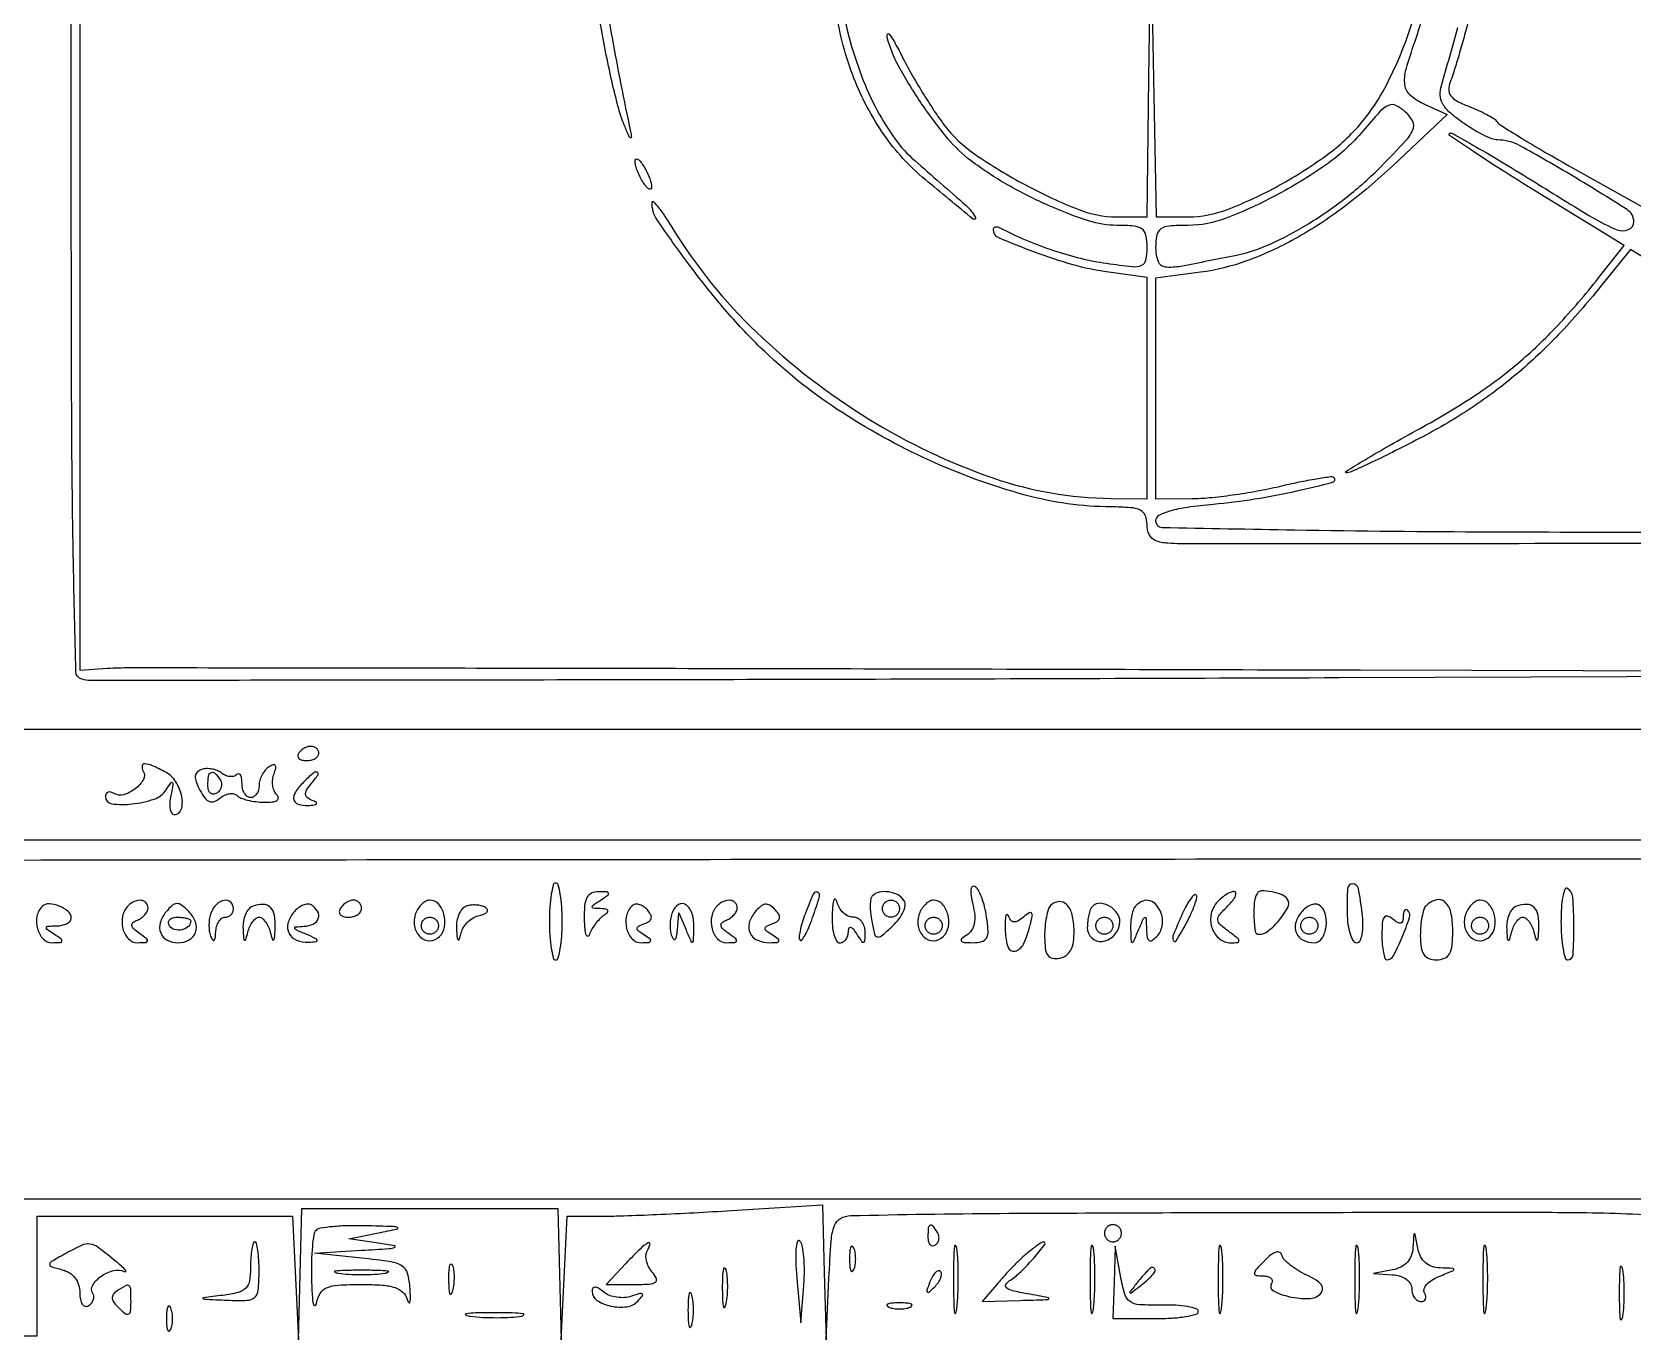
# Model space of a CAD drawing. Extents: x 0 to 960, y 2 to 508.
# Drawn here: x 141.4 to 328.9, y 1.5 to 154.6 of the extents above; entities that cross this region are included whole.
import ezdxf

# ---------------------------------------------------------------- set-up
doc = ezdxf.new("R2010")
doc.units = 0
doc.header["$MEASUREMENT"] = 0
doc.layers.get('0').update_dxf_attribs({"linetype": 'CONTINUOUS'})

msp = doc.modelspace()

# ---------------------------------------------------------------- linework, layer by layer
for points in [[(950.435205, 17.497208, 0.000014), (841.980241, 17.749425, 0.000448)], [(390.897861, 407.965973, 0.000118), (246.535184, 408), (27, 408), (27, 240.519502), (27, 73.039005), (48.630333, 72.769502), (70.260666, 72.5), (71.776011, 67.75), (73.291355, 63), (88.086661, 63, 0.005203), (97.242488, 63.095276, 0.040024), (101.509436, 63.52692, 0.111553), (103.642792, 64.436468, 0.226741), (104.496258, 66, -0.071226), (104.56146, 66.328521, -0.00401), (104.914671, 67.307813, -0.006094), (105.360066, 68.46864, -0.004425), (105.882891, 69.75), (107.242641, 73), (284.955145, 73, 0.000278), (369.140023, 73.04679, 0.000134), (477.047791, 73.195618, 0.000133)], [(439.749622, 95.207972, -0.000018), (386.870077, 94.953943, -0.000619), (332.900238, 94.763453, -0.000573), (277.5, 94.7, -0.0122), (274.415626, 94.775268, -0.08704), (272.964732, 95.103434, -0.191195), (272.256019, 95.796049, -0.105149), (272, 97, 0.09949), (271.7934, 98.028019, 0.183897), (271.214297, 98.636843, 0.094108), (270.05654, 98.943615, 0.015745), (267.75, 99.035622, -0.064691), (257.736033, 100.422131, -0.040087), (246.553635, 104.464975, -0.038954), (235.715015, 110.455488, -0.047618), (226.698883, 117.715933, -0.023026), (222.551623, 122.153093, -0.016204), (218.291407, 127.495296, -0.010526), (214.625773, 132.632743, -0.160809), (214.03121, 134.701963, -0.658877), (214.194504, 134.764648, -0.026945), (214.755386, 134.12291, -0.019214), (215.532347, 133.048211, -0.009139), (216.452666, 131.610071, 0.064304), (226.240165, 119.492453, 0.052846), (239.415555, 109.322869, 0.054371), (253.950176, 102.424811, 0.081707), (267.75, 100.035622), (272, 100), (272, 112.938727), (272, 125.877454), (267.25, 126.549546, -0.034004), (263.336988, 127.377607, -0.020308), (258.815076, 128.861746, -0.01162), (254.638944, 130.534509, -0.300204), (254, 131.502787, -0.14784), (254.060994, 131.704562, -0.175001), (254.220313, 131.822489, -0.127521), (254.462945, 131.831478, -0.066041), (254.75, 131.727172, 0.019846), (257.835315, 130.271885, 0.019705), (261.033577, 129.062036, 0.020281), (264.215248, 128.141322, 0.024934), (267.25, 127.553678, 0.00845), (270.285071, 127.173804, 0.121951), (271.352368, 127.318866, 0.256527), (271.857308, 127.929692, 0.047174), (272, 129.438727, 0.047984), (271.864388, 130.848575, 0.190185), (271.405128, 131.568773, 0.136709), (270.469815, 131.916044, 0.020948), (268.466756, 132, -0.078314), (265.149836, 132.522725, -0.025995), (260.536598, 134.283399, -0.025712), (255.669782, 136.743249, -0.031023), (251.390218, 139.5558, -0.058925), (248.676409, 142.141158, -0.023623), (245.589682, 146.246685, -0.023533), (242.915014, 150.605393, -0.062168), (241.562494, 154, -0.178057), (241.598838, 154.371801, -0.553932), (241.797159, 154.393548, -0.040984), (242.398795, 153.487918, -0.008918), (243.27641, 151.829101, 0.012255), (244.371938, 149.791412, 0.008342), (245.712671, 147.526533, 0.00841), (247.080418, 145.38321, 0.016699), (248.248234, 143.741195, 0.078974), (251.791315, 140.363047, 0.028549), (257.749522, 136.735654, 0.027997), (263.998788, 133.840763, 0.094739), (268.396233, 133), (272, 133), (272.223435, 149.25), (272.446869, 165.5), (272.748206, 149.25), (273.049543, 133), (276.807496, 133, 0.092662), (281.41086, 133.860507, 0.033408), (287.471273, 136.686919, 0.033696), (293.309624, 140.433599, 0.06339), (297.346642, 144.305477, 0.043325), (299.590752, 147.634965, 0.027846), (301.621179, 151.829723, 0.026926), (303.255531, 156.431222, 0.030405)], [(147.038239, 166.227624, 0.000577), (147, 133.063707), (147, 79.913436), (150.25, 80.136413, -0.017421), (152.848529, 80.223922, -0.000034), (194.698437, 80.171963, -0.000244), (241.752237, 80.087375, -0.000152), (297, 79.944315), (440.5, 79.529239), (294.5, 79.01462, -0.000232), (238.430845, 78.842985, -0.000382), (191.020312, 78.756035, -0.000021), (148.288673, 78.7121, -0.069906), (147.25, 78.856989, -0.327846), (146.5383, 79.775893, -0.001559), (146.256193, 92.436201, -0.004015), (146.051568, 110.818881, -0.000775), (146, 144.083936), (146, 208.953894)], [(208.300543, 161.882548, 0.023485), (209.336302, 153.973606, 0.008804), (211.501305, 143, -0.033063), (211.602585, 142.312658, -0.732259), (211.479475, 142.2625, -0.072659), (211.1808, 142.751265, -0.007561), (210.669916, 144, -0.028843), (210.054338, 145.8856, -0.008034), (209.310036, 148.903326, -0.00808), (208.576538, 152.351602, -0.008402), (207.965092, 155.777281, 0.009434)], [(236.231899, 160.124426, 0.063206), (237.06925, 154.099924, 0.024522), (238.562462, 149.492175, 0.03155), (240.399974, 145.437517, 0.03523), (242.498574, 142.08282, 0.056323), (244.780046, 139.594045, -0.002153), (250.801466, 134.306382, -0.086388), (251.893213, 132.938322, -0.823527), (251.635416, 132.723754, -0.002742), (246, 137.367226, -0.067476), (241.168581, 142.643972, -0.05913), (237.657704, 149.25003, -0.055022), (235.604841, 156.953141, -0.044956)], [(304.064254, 155.820185, -0.019293), (303.5, 154, 0.013584), (302.293069, 150.258222, 0.105402), (302.156589, 148.437633, 0.189729), (302.831776, 147.231141, 0.064605), (304.567711, 146.151103), (307.135422, 144.981175), (300.817711, 139.023049, -0.027095), (295.074462, 134.166532, -0.035394), (289.310913, 130.41509, -0.039278), (283.658866, 127.838469, -0.054296), (278.25, 126.510663), (273, 125.812324), (273, 112.906162), (273, 100), (277.25, 100.015621, 0.02347), (279.299746, 100.119441, 0.010176), (282.01164, 100.440633, 0.010044), (284.886661, 100.89967, 0.013149), (287.491752, 101.440536, -0.00643), (289.813764, 101.955267, -0.010036), (291.826832, 102.332444, -0.004608), (293.527215, 102.599755, -0.23734), (293.835523, 102.49781, -0.577542), (293.671081, 101.884809, -0.009827), (289.510228, 100.859656, -0.016296), (284.637356, 99.925914, -0.016663), (279.75, 99.319675, 0.012033), (276.731194, 98.973564, 0.034411), (274.664635, 98.539542, 0.051399), (273.373822, 98.026195, 0.279336), (273, 97.409281, 0.407982), (273.751967, 96.641107, 0.001182), (289.256027, 96.34713, 0.003348), (312.184434, 96.120158, 0.00056), (356.192474, 96.028511, -0.000533)], [(309.541791, 155.601473, -0.003842), (308.971895, 153.521065, -0.004065), (308.380417, 151.488578, -0.003884), (307.843084, 149.745902, -0.018465), (307.49153, 148.763898, 0.097416), (307.325034, 147.881466, 0.161865), (307.567029, 147.171906, 0.108657), (308.287395, 146.559332, 0.03124), (309.627992, 145.951337, -0.015019), (310.750121, 145.48567, -0.01774), (311.780454, 144.976642, -0.016801), (312.61242, 144.491472, -0.09781), (312.979648, 144.144848, 0.098337), (313.440394, 143.710861, 0.002712), (315.790061, 142.257203, 0.005488), (318.591941, 140.586686, 0.003728), (321.816303, 138.743971), (330.132606, 134.073123)], [(348.059152, 117.249001), (328.618305, 129.167254), (325.118147, 124.833627, -0.020298), (320.194767, 119.22009, -0.027351), (315.27651, 114.587228, -0.028591), (310.068298, 110.679684, -0.025897), (304.277626, 107.25, -0.004179), (301.111151, 105.62325, -0.006199), (298.307671, 104.255769, -0.003011), (295.91273, 103.141691, -0.115313), (295.336196, 103.024958, -0.742825), (295.290963, 103.192847, -0.003694), (297.530103, 104.561957, -0.006802), (300.401179, 106.2357, -0.003673), (303.979048, 108.222248, 0.020394), (310.256353, 111.987505, 0.029876), (315.418066, 115.837087, 0.029839), (320.088816, 120.278179, 0.020274), (324.87441, 125.84143), (327.871377, 129.625408), (317.472946, 136.016628, -0.00356), (313.509542, 138.49172, -0.006015), (310.228025, 140.629399, -0.001492), (307.433813, 142.509985, -0.47103), (307.411438, 142.744772, -0.335929), (307.703032, 142.78504, -0.001608), (310.494694, 141.208225, -0.006256), (313.696491, 139.332727, -0.003809), (317.434504, 137.040847, 0.00385), (324.167309, 132.913541, 0.04074), (327.050937, 131.481979, 0.197871), (328.38294, 131.497071, 0.300803), (329, 132.429954, 0.256468), (328.226535, 133.83869, 0.006667), (321.900638, 137.745361, 0.009855), (315.63485, 141.334524, 0.125778), (313.031262, 142, -0.097571), (312.375558, 142.129186, -0.019709), (311.290225, 142.624929, -0.020108), (310.05456, 143.313013, -0.017621), (308.821059, 144.127417, -0.028411), (307.394191, 145.270883, -0.083133), (306.611432, 146.253794, -0.114321), (306.327702, 147.244283, -0.085074), (306.462506, 148.377417, 0.006366), (308.376808, 155.151362, 0.021727)], [(74, 2), (142, 2), (142, 9), (142, 16), (156.95619, 16), (171.912381, 16), (172.257493, 8.75), (172.602606, 1.5), (172.801303, 9.204545), (173, 16.909091), (188, 16.909091), (203, 16.909091), (203.198697, 9.204545), (203.397394, 1.5), (203.742507, 8.75), (204.087619, 16), (208.388247, 16, 0.008747), (210.720291, 16.040801, 0.002144), (214.555637, 16.191515, 0.002195), (218.949528, 16.402386, 0.002191), (223.344437, 16.651967), (234, 17.303933), (234.198697, 9.401967), (234.397394, 1.5), (234.742507, 8.75, -0.00644), (235.006866, 13.118259, -0.065763), (235.374677, 14.89027, -0.183707), (236.074653, 15.722391, -0.121344), (237.29381, 16.055301, -0.004931), (254.811615, 16.321593, -0.000932), (286.789753, 16.432735, -0.000632), (319.415028, 16.444125, -0.010613), (330.209248, 16.20511)]]:
    msp.add_lwpolyline(points, format="xyb")
for points in [[(5.998407, 426.25), (5.996813, 402.5), (14.248407, 402.5), (22.5, 402.5), (22.753164, 248.25), (23.006328, 94), (14.503164, 94), (6, 94), (6, 75.513061), (6, 57.026122), (16.25, 57.412259, -0.009139), (24.444737, 57.571062, -0.000017), (159.275, 57.714579, -0.000125), (310.797984, 57.832731, -0.000078), (488.75, 57.899198), (951, 58), (951, 254), (951, 450), (478.5, 450), (6, 450)], [(297.244847, 142.999493, -0.063352), (293.234896, 139.294684, -0.031534), (287.351382, 135.636401, -0.031014), (281.268729, 132.837706, -0.092569), (276.782725, 132, 0.018011), (274.58419, 131.920777, 0.13472), (273.609459, 131.576128, 0.196938), (273.137242, 130.846176, 0.046359), (273, 129.369158, 0.088403), (273.285043, 127.769585, 0.28989), (274.099427, 127.145606, 0.069523), (275.945337, 127.236771, 0.002857), (282.475852, 128.519038, 0.057239), (286.39526, 129.791626, 0.030515), (290.900203, 132.190553, 0.029082), (295.418942, 135.338545, 0.031598), (299.411162, 138.909806, 0.006522), (302.271614, 141.890716, 0.081976), (303.134605, 143.184789, 0.228037), (303.111344, 144.160268, 0.090996), (302.276995, 145.249323, 0.067344), (301.146841, 146.024295, 0.225465), (300.272137, 146.044488, 0.103701), (299.267887, 145.316733, 0.009661)], [(213.969374, 136.5, -0.190341), (213.877628, 136.267727, -0.335455), (213.684621, 136.234375, -0.102785), (213.374359, 136.485814, -0.027796), (213, 137, -0.026766), (212.628962, 137.647707, -0.024204), (212.315379, 138.353125, -0.024967), (212.096832, 139.012663, -0.067616), (212.030626, 139.5, -0.190341), (212.122372, 139.732273, -0.335455), (212.315379, 139.765625, -0.102785), (212.625641, 139.514186, -0.027796), (213, 139, -0.026766), (213.371038, 138.352293, -0.024204), (213.684621, 137.646875, -0.024967), (213.903168, 136.987337, -0.067616)], [(172.603006, 70.166667, 0.16277), (172.528782, 69.850897, 0.190804), (172.66697, 69.578125, 0.124167), (173.023273, 69.393656, 0.05773), (173.543989, 69.333333, 0.055286), (174.100961, 69.395108, 0.074868), (174.572297, 69.578125, 0.094314), (174.888458, 69.848724, 0.170324), (175, 70.166667, 0.112153), (174.927786, 70.484563, 0.100145), (174.723586, 70.755208, 0.094392), (174.418314, 70.936779, 0.087308), (174.059017, 71, 0.076861), (173.660916, 70.938439, 0.053298), (173.243158, 70.755208, 0.05288), (172.869696, 70.485481, 0.071639)], [(154.429973, 68.113307, -0.273619), (154.448989, 67.133746, -0.098762), (153.503329, 66.037176, -0.0913), (152.147734, 65.331132, -0.216191), (151.043805, 65.472927, 0.072032), (150.644436, 65.646391, 0.14779), (150.306618, 65.637095, 0.188938), (150.083603, 65.451361, 0.126387), (150, 65.1259, 0.37671), (150.740505, 64.28252, 0.059744), (153.131078, 64.257719, 0.053888), (155.720425, 64.827625, 0.169697), (157.10485, 65.903205, -0.009505), (157.674179, 66.747821, -0.490135), (157.845935, 66.755939, -0.227245), (157.913281, 66.502447, -0.005228), (157.662422, 65.25, 0.037007), (157.54606, 64.387829, 0.062461), (157.593074, 63.660938, 0.091866), (157.784115, 63.172112, 0.259344), (158.09362, 63, 0.333945), (158.889621, 63.598371, 0.122036), (158.947599, 65.094896, 0.087091), (158.251507, 66.84841, 0.132712), (157.065741, 67.964816, 0.017248), (155.505153, 68.732, 0.09179), (154.585657, 68.956377, 0.407723), (154.288667, 68.696938, 0.159344)], [(161.25799, 68.285057, 0.109127), (160.741061, 67.959216, 0.181178), (160.527733, 67.497122, 0.111926), (160.627427, 66.832481, 0.029905), (161.077728, 65.854763, 0.038786), (161.649764, 64.960201, 0.137328), (162.186576, 64.55094, 0.186534), (162.754962, 64.54548, 0.083569), (163.411748, 64.926757, -0.060606), (163.953453, 65.275243, -0.074035), (164.527949, 65.454716, -0.087943), (165.045442, 65.444138, -0.148519), (165.42499, 65.241324, 0.105275), (165.87022, 64.952251, 0.030349), (166.657247, 64.704129, 0.029079), (167.601137, 64.525945, 0.027309), (168.579396, 64.453585, 0.028596), (169.52587, 64.489517, 0.108622), (170.085771, 64.669806, 0.286011), (170.240302, 64.962522, 0.180416), (170.07456, 65.32544, -0.101149), (169.767069, 65.790918, -0.062645), (169.599871, 66.426986, -0.05915), (169.59023, 67.127775, -0.065594), (169.748084, 67.7859, 0.03087), (169.952435, 68.435708, 0.217741), (169.892754, 68.753174, 0.334052), (169.647774, 68.832023, 0.055098), (169.169939, 68.605028, 0.077285), (168.722271, 68.221924, 0.05332), (168.34367, 67.671077, 0.052836), (168.086611, 67.045792, 0.071238), (168, 66.440983, -0.067639), (167.925146, 65.890182, -0.08433), (167.70625, 65.423289, -0.09965), (167.38134, 65.111069, -0.142666), (167, 65, -0.163305), (166.618547, 65.128, -0.096011), (166.29375, 65.489583, -0.077243), (166.074296, 66.029224, -0.05808), (166, 66.666667, 0.037878), (165.954785, 67.262653, 0.107049), (165.806715, 67.650465, 0.244364), (165.589508, 67.772948, 0.207794), (165.342009, 67.675343, -0.139348), (165.007917, 67.489129, -0.086423), (164.556526, 67.462396, -0.074504), (164.05864, 67.595908, -0.063761), (163.592009, 67.874403, 0.070608), (163.082306, 68.169257, 0.052374), (162.455937, 68.348567, 0.052888), (161.813867, 68.392607, 0.077113)], [(163.457295, 67.069098, -0.108373), (163.598899, 66.665803, -0.099685), (163.565079, 66.22714, -0.095498), (163.360589, 65.820631, -0.090427), (163.016312, 65.510081, -0.136093), (162.63036, 65.397824, -0.190788), (162.298542, 65.524436, -0.140899), (162.074611, 65.890269, -0.067432), (162, 66.440983, -0.039415), (162.085158, 67.519563, -0.25701), (162.407182, 67.933879, -0.315493), (162.86686, 67.838655, -0.050477)], [(173.2, 66.8, 0.048605), (172.244956, 65.638742, 0.200257), (172.07153, 64.764569, 0.27911), (172.573153, 64.219383, 0.08211), (173.75, 64.078947, 0.01769), (174.464379, 64.13655, 0.202836), (174.704516, 64.272795, 0.449589), (174.670723, 64.447988, 0.038431), (174.208262, 64.676193, -0.06923), (173.640074, 65.001376, -0.214827), (173.437272, 65.38203, -0.156919), (173.56072, 65.875785, -0.03412), (174.080707, 66.597246, 0.020221), (174.905442, 67.676994, 0.532224), (174.795643, 67.963186, 0.241876), (174.305943, 67.839, 0.015601)], [(202, 50.5, 0.01567), (202.054076, 48.774913, 0.025624), (202.220313, 47.321875, 0.023342), (202.455883, 46.226456, 0.340374), (202.75, 46, 0.340374), (203.044117, 46.226456, 0.023342), (203.279687, 47.321875, 0.025624), (203.445924, 48.774913, 0.01567), (203.5, 50.5, 0.01567), (203.445924, 52.225087, 0.025624), (203.279687, 53.678125, 0.023342), (203.044117, 54.773544, 0.340374), (202.75, 55, 0.340374), (202.455883, 54.773544, 0.023342), (202.220313, 53.678125, 0.025624), (202.054076, 52.225087, 0.01567)], [(251.595265, 52.476455, -0.037295), (251.810343, 51.233566, -0.073425), (251.760548, 50.234332, -0.09485), (251.448555, 49.46553, -0.10832), (250.885347, 48.907979, 0.030154), (250.272283, 48.465811, 0.406598), (250.243838, 48.215834, 0.214997), (250.5519, 48.052233, 0.014318), (251.576807, 48.015313, 0.062595), (252.642854, 48.141318, 0.210208), (253.186878, 48.560984, 0.138938), (253.373725, 49.384003, 0.023219), (253.211511, 51.01224, 0.025109), (252.974313, 52.207299, 0.029567), (252.62762, 53.307527, 0.030647), (252.230432, 54.183609, 0.133356), (251.844623, 54.596029, 0.322618), (251.547415, 54.575017, 0.19205), (251.370549, 54.248623, 0.067865), (251.383984, 53.51916, 0.022996)], [(295.424974, 51.502943, 0.028371), (295.529948, 50.162906, 0.044002), (295.786163, 49.032282, 0.054324), (296.139845, 48.238881, 0.266051), (296.549199, 48.002943, 0.284871), (296.939189, 48.243249, 0.070705), (297.187618, 48.987059, 0.048909), (297.281028, 50.104048, 0.025483), (297.189793, 51.5, 0.019927), (296.740293, 54.356734, 0.357457), (296.072101, 54.90628, 0.396919), (295.481414, 54.351537, 0.020634)], [(320.47592, 50.422577, 0.015966), (320.539244, 48.729424, 0.026027), (320.713239, 47.302696, 0.023956), (320.954815, 46.228951, 0.336209), (321.25, 46.003186, 0.396893), (321.881624, 46.59326, 0.016658), (321.983791, 49.949519, 0.017992), (321.852375, 53.329441, 0.240053), (321.22592, 54.360374, 0.471579), (320.928434, 54.259231, 0.043414), (320.686299, 53.400989, 0.031942), (320.521633, 52.083553, 0.016485)], [(142.597766, 52.264432, 0.152365), (141.988245, 51.102164, 0.111811), (142.049896, 49.638824, 0.124254), (142.715637, 48.45432, 0.20799), (143.75, 48.015313, 0.011938), (144.728916, 48.047261, 0.327416), (144.916542, 48.201904, 0.309569), (144.830411, 48.436556, 0.011213), (144, 49, -0.011213), (143.169589, 49.563444, -0.309569), (143.083458, 49.798096, -0.327416), (143.271084, 49.952739, -0.011938), (144.25, 49.984687, 0.049021), (144.919687, 50.056424, 0.06863), (145.485938, 50.257824, 0.088362), (145.867383, 50.550841, 0.18701), (146, 50.893011, 0.218907), (145.6448, 51.665438, 0.081579), (144.599301, 52.300655, 0.081237), (143.401339, 52.569868, 0.214275)], [(152.666667, 52.333333, 0.145518), (152.018453, 51.136542, 0.113787), (152.046979, 49.652098, 0.128964), (152.701503, 48.460594, 0.208106), (153.75, 48.015313, 0.013356), (154.731829, 48.050143, 0.33149), (154.926689, 48.215056, 0.292297), (154.836075, 48.470823, 0.011504), (154, 49.091444, -0.02856), (153.313735, 49.63811, -0.172412), (153.098943, 50.031686, -0.274217), (153.228916, 50.35979, -0.068328), (153.75, 50.659464, 0.058183), (154.22801, 50.921658, 0.058165), (154.632812, 51.286947, 0.063782), (154.907945, 51.695146, 0.116949), (155, 52.083333, 0.186802), (154.769226, 52.679474, 0.183356), (154.195124, 52.970679, 0.132753), (153.411378, 52.846427, 0.091305)], [(157.078007, 51.593993, 0.103843), (156.421238, 50.350061, 0.165382), (156.479554, 49.159953, 0.178564), (157.236909, 48.313944, 0.122414), (158.5, 48, 0.12606), (159.798891, 48.332764, 0.184811), (160.553861, 49.222387, 0.172804), (160.548966, 50.439173, 0.11023), (159.782422, 51.64615, 0.030231), (158.928786, 52.402362, 0.172634), (158.363272, 52.59141, 0.18228), (157.823381, 52.375844, 0.034411)], [(162.374286, 51.532989, 0.050898), (162.196544, 50.877261, 0.036441), (162.128099, 50.120035, 0.036995), (162.170022, 49.380948, 0.062922), (162.326723, 48.782989, 0.040881), (162.551214, 48.334058, 0.449994), (162.726674, 48.302185, 0.199164), (162.863337, 48.545588, 0.018337), (162.921053, 49.25, -0.054847), (163.025421, 49.919404, -0.072185), (163.270559, 50.485937, -0.089519), (163.612237, 50.866926, -0.166817), (164, 51, 0.099038), (164.381638, 51.076342, 0.097945), (164.70625, 51.29375, 0.097945), (164.923658, 51.618362, 0.099038), (165, 52, 0.209912), (164.672904, 52.744795, 0.233928), (163.924788, 52.962816, 0.149644), (163.00865, 52.493865, 0.108979)], [(172.027217, 51.532794, 0.109241), (171.378654, 50.271989, 0.185262), (171.505946, 49.107582, 0.181624), (172.384603, 48.311378, 0.104988), (173.809017, 48.070285, 0.015651), (174.679582, 48.13381, 0.479221), (174.782847, 48.2939, 0.206801), (174.585158, 48.515361, 0.007086), (173.5, 49, -0.005675), (172.347994, 49.510599, -0.223503), (172.172505, 49.717909, -0.467319), (172.278423, 49.868926, -0.011173), (173.25, 49.929715, 0.101622), (174.348517, 50.201673, 0.200912), (174.936458, 50.859955, 0.222313), (174.849397, 51.685724, 0.119228), (174.113307, 52.429973, 0.161985), (173.684675, 52.531417, 0.079511), (173.134757, 52.392479, 0.065773), (172.551764, 52.044979, 0.052347)], [(177.5, 52, 0.139169), (177.392057, 51.620352, 0.191142), (177.521475, 51.29375, 0.138808), (177.889346, 51.073267, 0.066118), (178.440983, 51, 0.062283), (179.037096, 51.074545, 0.080552), (179.542039, 51.29375, 0.097988), (179.879982, 51.618621, 0.153634), (180, 52, 0.092995), (179.928382, 52.381732, 0.096318), (179.723586, 52.70625, 0.099231), (179.418051, 52.923444, 0.105429), (179.059017, 53, 0.089642), (178.653442, 52.926698, 0.053229), (178.2129, 52.70625, 0.051032), (177.806203, 52.382515, 0.06081)], [(186.335833, 51.432783, 0.13575), (186.191905, 49.946818, 0.158748), (186.853817, 48.700354, 0.198612), (187.994798, 48.250389, 0.194633), (189.132783, 48.732783, 0.155991), (189.722282, 49.876502, 0.106879), (189.653842, 51.346404, 0.11812), (189.004171, 52.550952, 0.213408), (188, 53, 0.125507), (187.549001, 52.884981, 0.064084), (187.072758, 52.53963, 0.057495), (186.644856, 52.03215, 0.054869)], [(206.078947, 50.75, 0.016484), (206.145589, 49.58724, 0.066446), (206.302434, 48.895312, 0.398849), (206.509598, 48.793662, 0.229981), (206.728891, 49, -0.040378), (207.02802, 49.628137, -0.02924), (207.455299, 50.275189, -0.029751), (207.93712, 50.845417, -0.055286), (208.399944, 51.234687, 0.047017), (208.796617, 51.557299, 0.330167), (208.833081, 51.788781, 0.240295), (208.606953, 51.949397, 0.031393), (208, 52, -0.013145), (207.136384, 52.040363, -0.392993), (207, 52.187084, -0.246379), (207.116826, 52.409778, -0.007698), (208, 53, 0.011213), (208.830411, 53.563444, 0.309569), (208.916542, 53.798096, 0.327416), (208.728916, 53.952739, 0.011938), (207.75, 53.984687, 0.111994), (206.924208, 53.804954, 0.165638), (206.394472, 53.295728, 0.099646), (206.123059, 52.345442, 0.02597)], [(211.683333, 52.35, 0.143925), (211.025729, 51.144863, 0.11422), (211.04633, 49.655301, 0.130082), (211.698176, 48.462089, 0.20814), (212.75, 48.015313, 0.015246), (213.635609, 48.050082, 0.278496), (213.857048, 48.205828, 0.3487), (213.795767, 48.439555, 0.019656), (213.136847, 48.894262, -0.021001), (212.423152, 49.389607, -0.23469), (212.273695, 49.690484, -0.284008), (212.435252, 49.951965, -0.028734), (213.136847, 50.253949, 0.062783), (213.708233, 50.547368, 0.200601), (213.936584, 50.899703, 0.183128), (213.856227, 51.333547, 0.051561), (213.433333, 51.891667, 0.060135), (212.974582, 52.277458, 0.080912), (212.479271, 52.49724, 0.100792), (212.026298, 52.52229, 0.161312)], [(216.398607, 51.596371, 0.049078), (216.21162, 50.916318, 0.036192), (216.135244, 50.138653, 0.036917), (216.171624, 49.385337, 0.065071), (216.326723, 48.782989, 0.082765), (216.540979, 48.431265, 0.447118), (216.73863, 48.427785, 0.146585), (216.90234, 48.761229, 0.022709), (216.991338, 49.5), (217.140571, 51.5), (218, 49.5, 0.003353), (218.58405, 48.165583, 0.352087), (218.750168, 48.080266, 0.343362), (218.873019, 48.224154, 0.003282), (218.929715, 49.690983, 0.076081), (218.726969, 51.37524, 0.164933), (218.001319, 52.439132, 0.310336), (217.124771, 52.477251, 0.162925)], [(221.666667, 52.333333, 0.145518), (221.018453, 51.136542, 0.113787), (221.046979, 49.652098, 0.128964), (221.701503, 48.460594, 0.208106), (222.75, 48.015313, 0.013356), (223.731829, 48.050143, 0.33149), (223.926689, 48.215056, 0.292297), (223.836075, 48.470823, 0.011504), (223, 49.091444, -0.02856), (222.313735, 49.63811, -0.172412), (222.098943, 50.031686, -0.274217), (222.228916, 50.35979, -0.068328), (222.75, 50.659464, 0.058183), (223.22801, 50.921658, 0.058165), (223.632812, 51.286947, 0.063782), (223.907945, 51.695146, 0.116949), (224, 52.083333, 0.186802), (223.769226, 52.679474, 0.183356), (223.195124, 52.970679, 0.132753), (222.411378, 52.846427, 0.091305)], [(226.071528, 51.586187, 0.104895), (225.396565, 50.301329, 0.183913), (225.502006, 49.120892, 0.181712), (226.368687, 48.299711, 0.102356), (227.809017, 48.015313, 0.015333), (228.672302, 48.04962, 0.293903), (228.877954, 48.203406, 0.334742), (228.809409, 48.433915, 0.01775), (228.136847, 48.894262, -0.021001), (227.423152, 49.389607, -0.23469), (227.273695, 49.690484, -0.284008), (227.435252, 49.951965, -0.028734), (228.136847, 50.253949, 0.061324), (228.718392, 50.550451, 0.206732), (228.943382, 50.902177, 0.183122), (228.854475, 51.338824, 0.047316), (228.407618, 51.917382, 0.067788), (227.815634, 52.399243, 0.173889), (227.282569, 52.509245, 0.143681), (226.731931, 52.25921, 0.041629)], [(231.947271, 51.361312, 0.017606), (231.592948, 50.32046, 0.025408), (231.359872, 49.376608, 0.023345), (231.248487, 48.611752, 0.224494), (231.356402, 48.310265, 0.45744), (231.578416, 48.326423, 0.032537), (231.960062, 48.915282, 0.028327), (232.394881, 49.807762, 0.015324), (232.83236, 50.948953, 0.010762), (233.634142, 53.418712, 0.37275), (233.402663, 53.935379, 0.422689), (232.915874, 53.750018, 0.010956)], [(235.116001, 51.25, 0.029135), (235.144119, 50.004713, 0.046219), (235.327825, 48.954687, 0.059136), (235.623204, 48.223043, 0.273787), (236, 48, 0.123684), (236.382594, 48.096112, 0.099425), (236.710748, 48.367188, 0.089546), (236.934037, 48.772489, 0.07833), (237.015313, 49.25, -0.066727), (237.081977, 49.704915, -0.405416), (237.269141, 49.8125, -0.167501), (237.559769, 49.621859, -0.021149), (238, 49, 0.011213), (238.563444, 48.169589, 0.309569), (238.798096, 48.083458, 0.327416), (238.952739, 48.271084, 0.011938), (238.984687, 49.25, 0.080194), (238.882777, 49.91844, 0.092096), (238.576416, 50.485937, 0.101726), (238.116236, 50.86524, 0.122253), (237.573324, 51, -0.112012), (236.993792, 51.131478, -0.075733), (236.431396, 51.514063, -0.07028), (235.971018, 52.081133, -0.071619), (235.689326, 52.75, 0.132213), (235.507703, 53.068307, 0.544712), (235.332266, 53.03125, 0.069126), (235.188301, 52.408115, 0.013336)], [(239.809831, 53.476498, 0.162576), (239.634929, 53.126185, 0.029975), (239.575853, 52.396671, 0.029395), (239.609871, 51.499539, 0.023057), (239.74844, 50.535621, 0.014151), (240.086247, 49.00476, 0.283346), (240.414185, 48.684793, 0.236627), (240.89258, 48.803807, 0.010373), (242.211627, 49.982534, 0.042895), (242.928365, 50.775364, 0.055799), (243.429436, 51.615435, 0.067578), (243.657509, 52.375891, 0.179389), (243.547335, 52.92341, 0.131217), (242.830236, 53.599918, 0.087326), (241.75201, 53.95858, 0.089008), (240.635979, 53.924385, 0.145315)], [(243, 52, -0.099038), (242.923658, 51.618362, -0.097945), (242.70625, 51.29375, -0.097945), (242.381638, 51.076342, -0.099038), (242, 51, -0.099038), (241.618362, 51.076342, -0.097945), (241.29375, 51.29375, -0.097945), (241.076342, 51.618362, -0.099038), (241, 52, -0.099038), (241.076342, 52.381638, -0.097945), (241.29375, 52.70625, -0.097945), (241.618362, 52.923658, -0.099038), (242, 53, -0.099038), (242.381638, 52.923658, -0.097945), (242.70625, 52.70625, -0.097945), (242.923658, 52.381638, -0.099038)], [(245.335833, 51.432783, 0.13575), (245.191905, 49.946818, 0.158748), (245.853817, 48.700354, 0.198612), (246.994798, 48.250389, 0.194633), (248.132783, 48.732783, 0.155991), (248.722282, 49.876502, 0.106879), (248.653842, 51.346404, 0.11812), (248.004171, 52.550952, 0.213408), (247, 53, 0.125507), (246.549001, 52.884981, 0.064084), (246.072758, 52.53963, 0.057495), (245.644856, 52.03215, 0.054869)], [(260.6875, 52.354167, 0.123996), (260.42106, 51.908329, 0.025739), (260.201953, 51.014789, 0.025567), (260.050488, 49.923203, 0.021692), (260, 48.760009, 0.02785), (260.079754, 47.329275, 0.122312), (260.371377, 46.542087, 0.199019), (260.90872, 46.190275, 0.094786), (261.75, 46.192145, 0.109728), (262.523622, 46.528212, 0.115566), (263.065031, 47.155189, 0.086352), (263.372622, 48.115738, 0.038384), (263.453829, 49.447526, 0.055345), (263.220344, 51.284782, 0.131675), (262.566908, 52.484232, 0.232159), (261.663167, 52.818114, 0.172443)], [(265.597766, 52.264432, 0.106562), (265.367245, 51.907211, 0.031623), (265.175594, 51.28218, 0.030158), (265.044037, 50.53376, 0.028434), (265, 49.760009, 0.207946), (265.514755, 48.575816, 0.215641), (266.720789, 48.168205, 0.169415), (268.060313, 48.789846, 0.153796), (268.787609, 50.135656, 0.175413), (268.609205, 51.262344, 0.120067), (267.724191, 52.225152, 0.130762), (266.555669, 52.623357, 0.216748)], [(270.666667, 52.333333, 0.109797), (270.414416, 51.936897, 0.033614), (270.21648, 51.250521, 0.031839), (270.092518, 50.429772, 0.030001), (270.070285, 49.583333, 0.003099), (270.127236, 48.157541, 0.375057), (270.244069, 48.03554, 0.321284), (270.401774, 48.128438, 0.002716), (271, 49.5, -0.002738), (271.591495, 50.855964, -0.282218), (271.753022, 50.967387, -0.41492), (271.872472, 50.85987, -0.003823), (271.929715, 49.55, 0.02707), (272.012412, 48.635207, 0.210487), (272.234488, 48.280356, 0.305816), (272.580974, 48.279277, 0.048775), (273.132783, 48.732783, 0.085436), (273.521164, 49.282667, 0.06262), (273.75615, 49.99318, 0.061901), (273.809667, 50.749087, 0.078522), (273.664167, 51.432783, 0.078205), (273.09653, 52.41846, 0.151224), (272.348687, 52.921383, 0.168751), (271.50757, 52.885617, 0.102494)], [(276.162441, 51.457173, 0.007956), (275.085863, 48.991079, 0.198192), (275.082676, 48.265169, 0.618763), (275.423553, 48.239325, 0.010409), (276.618296, 50.338408, 0.016357), (277.177566, 51.456196, 0.024774), (277.582519, 52.46518, 0.021976), (277.825795, 53.285851, 0.263249), (277.740699, 53.592634, 0.408866), (277.507237, 53.594769, 0.041829), (277.105561, 53.136867, 0.033693), (276.638079, 52.406099, 0.018558)], [(280.105192, 52.626748, 0.135552), (279.474092, 51.225833, 0.126816), (279.628769, 49.66034, 0.1377), (280.497622, 48.454678, 0.169771), (281.798118, 48, 0.027272), (282.60928, 48.044277, 0.43036), (282.75951, 48.242333, 0.186532), (282.568971, 48.565527, 0.009476), (281.580232, 49.317674, -0.024743), (280.548484, 50.153458, -0.202864), (280.295994, 50.689537, -0.187701), (280.495059, 51.268432, -0.02078), (281.460531, 52.317674, 0.026679), (282.041898, 52.96463, 0.067008), (282.36991, 53.505817, 0.169711), (282.395371, 53.845316, 0.339576), (282.193873, 54, 0.10609), (281.749971, 53.904741, 0.039729), (281.188867, 53.596607, 0.037145), (280.611371, 53.152221, 0.037004)], [(284.872377, 53.75, 0.096671), (284.555857, 52.646211, 0.031779), (284.516848, 50.949312, 0.025865), (284.6652, 49.346105, 0.372642), (285.065107, 49, 0.170253), (286.186941, 49.393395, 0.050982), (287.498521, 50.681637, 0.051031), (288.480549, 52.146653, 0.266591), (288.450174, 53.08062, 0.160684), (287.817395, 53.612067, 0.048784), (286.598552, 53.965779, 0.048438), (285.393657, 54.072272, 0.279491)], [(290.027217, 51.532794, 0.10874), (289.397771, 50.312132, 0.168723), (289.485512, 49.141779, 0.175043), (290.272003, 48.307134, 0.117668), (291.559017, 48, 0.258324), (292.476855, 48.508106, 0.109214), (292.964992, 49.879144, 0.098314), (292.853071, 51.441296, 0.189651), (292.113307, 52.429973, 0.161985), (291.684675, 52.531417, 0.079511), (291.134757, 52.392479, 0.065773), (290.551764, 52.044979, 0.052347)], [(304.666667, 52.333333, 0.12431), (304.408273, 51.900353, 0.025624), (304.195833, 51.030208, 0.025482), (304.048954, 49.96693, 0.021582), (304, 48.833333, 0.034847), (304.095408, 47.46604, 0.113327), (304.417647, 46.622807, 0.157392), (305.002813, 46.16124, 0.089145), (305.9, 46, 0.098956), (306.833503, 46.186579, 0.171377), (307.414286, 46.710526, 0.101776), (307.718015, 47.711914, 0.022913), (307.8, 49.5, 0.053113), (307.580164, 51.563681, 0.15712), (306.875832, 52.782648, 0.257133), (305.850648, 53.024634, 0.12917)], [(309.335833, 51.432783, 0.13575), (309.191905, 49.946818, 0.158748), (309.853817, 48.700354, 0.198612), (310.994798, 48.250389, 0.194633), (312.132783, 48.732783, 0.155991), (312.722282, 49.876502, 0.106879), (312.653842, 51.346404, 0.11812), (312.004171, 52.550952, 0.213408), (311, 53, 0.125507), (310.549001, 52.884981, 0.064084), (310.072758, 52.53963, 0.057495), (309.644856, 52.03215, 0.054869)], [(160, 50.559017, -0.211827), (159.716404, 49.919648, -0.127879), (158.969093, 49.529206, -0.122608), (158.101938, 49.54388, -0.191362), (157.510081, 49.983688, -0.136093), (157.397824, 50.36964, -0.190788), (157.524436, 50.701458, -0.140899), (157.890269, 50.925389, -0.067432), (158.440983, 51, -0.026751), (159.038367, 50.968016, -0.042195), (159.542039, 50.870461, -0.051652), (159.89701, 50.729146, -0.279105)], [(167.25, 52.281721, 0.135941), (166.780255, 51.950153, 0.069302), (166.401263, 51.328589, 0.060837), (166.164595, 50.528626, 0.054957), (166.116001, 49.666667, 0.004943), (166.188996, 48.516394, 0.220754), (166.302761, 48.311954, 0.516928), (166.439374, 48.358098, 0.008813), (166.689326, 49.25, -0.042954), (166.927314, 49.919656, -0.05393), (167.262982, 50.485937, -0.063987), (167.639914, 50.874169, -0.169692), (168, 51, -0.169692), (168.360086, 50.874169, -0.063987), (168.737018, 50.485937, -0.05393), (169.072686, 49.919656, -0.042954), (169.310674, 49.25, 0.009556), (169.557626, 48.373816, 0.524627), (169.69617, 48.329337, 0.213559), (169.811325, 48.542991, 0.005163), (169.883999, 49.690983, 0.05301), (169.802362, 51.229103, 0.160028), (169.327131, 52.150213, 0.197551), (168.476435, 52.496955, 0.085551)], [(189, 50, -0.099038), (188.923658, 49.618362, -0.097945), (188.70625, 49.29375, -0.097945), (188.381638, 49.076342, -0.099038), (188, 49, -0.099038), (187.618362, 49.076342, -0.097945), (187.29375, 49.29375, -0.097945), (187.076342, 49.618362, -0.099038), (187, 50, -0.099038), (187.076342, 50.381638, -0.097945), (187.29375, 50.70625, -0.097945), (187.618362, 50.923658, -0.099038), (188, 51, -0.099038), (188.381638, 50.923658, -0.097945), (188.70625, 50.70625, -0.097945), (188.923658, 50.381638, -0.099038)], [(192.25, 52.281721, 0.135941), (191.780255, 51.950153, 0.069302), (191.401263, 51.328589, 0.060837), (191.164595, 50.528626, 0.054957), (191.116001, 49.666667, 0.006407), (191.187148, 48.595187, 0.199138), (191.305757, 48.362984, 0.535477), (191.448551, 48.403711, 0.01294), (191.677485, 49.188516, -0.078991), (191.973453, 49.859169, -0.05975), (192.488108, 50.479421, -0.059951), (193.132601, 50.958332, -0.081046), (193.811484, 51.211977, 0.043548), (194.39357, 51.381166, 0.141385), (194.710248, 51.622313, 0.281755), (194.734021, 51.886314, 0.145288), (194.5, 52.138516, 0.073206), (194.025781, 52.332373, 0.044617), (193.426562, 52.424615, 0.043729), (192.802082, 52.409724, 0.058359)], [(248, 50, -0.099038), (247.923658, 49.618362, -0.097945), (247.70625, 49.29375, -0.097945), (247.381638, 49.076342, -0.099038), (247, 49, -0.099038), (246.618362, 49.076342, -0.097945), (246.29375, 49.29375, -0.097945), (246.076342, 49.618362, -0.099038), (246, 50, -0.099038), (246.076342, 50.381638, -0.097945), (246.29375, 50.70625, -0.097945), (246.618362, 50.923658, -0.099038), (247, 51, -0.099038), (247.381638, 50.923658, -0.097945), (247.70625, 50.70625, -0.097945), (247.923658, 50.381638, -0.099038)], [(255.397849, 49.338516, 0.070157), (255.723532, 47.467978, 0.396682), (256.531753, 47.023246, 0.226072), (257.512552, 47.844195, 0.043387), (258.313261, 50.08991, 0.014738), (258.552908, 51.130732, 0.230541), (258.462856, 51.47431, 0.378038), (258.188286, 51.512564, 0.027081), (257.518572, 51.015413, -0.039504), (256.860236, 50.551597, -0.162177), (256.389564, 50.449683, -0.212919), (256.03032, 50.659151, -0.072259), (255.745095, 51.208262, 0.333941), (255.592899, 51.310475, 0.346432), (255.457716, 51.191866, 0.042558), (255.387135, 50.478067, 0.011449)], [(268, 50, -0.099038), (267.923658, 49.618362, -0.097945), (267.70625, 49.29375, -0.097945), (267.381638, 49.076342, -0.099038), (267, 49, -0.099038), (266.618362, 49.076342, -0.097945), (266.29375, 49.29375, -0.097945), (266.076342, 49.618362, -0.099038), (266, 50, -0.099038), (266.076342, 50.381638, -0.097945), (266.29375, 50.70625, -0.097945), (266.618362, 50.923658, -0.099038), (267, 51, -0.099038), (267.381638, 50.923658, -0.097945), (267.70625, 50.70625, -0.097945), (267.923658, 50.381638, -0.099038)], [(292, 50, -0.099038), (291.923658, 49.618362, -0.097945), (291.70625, 49.29375, -0.097945), (291.381638, 49.076342, -0.099038), (291, 49, -0.099038), (290.618362, 49.076342, -0.097945), (290.29375, 49.29375, -0.097945), (290.076342, 49.618362, -0.099038), (290, 50, -0.099038), (290.076342, 50.381638, -0.097945), (290.29375, 50.70625, -0.097945), (290.618362, 50.923658, -0.099038), (291, 51, -0.099038), (291.381638, 50.923658, -0.097945), (291.70625, 50.70625, -0.097945), (291.923658, 50.381638, -0.099038)], [(299.5, 48.914963, 0.019042), (299.542568, 47.797635, 0.030854), (299.673161, 46.85627, 0.032), (299.859776, 46.164565, 0.321238), (300.089485, 46, 0.278812), (300.829522, 46.447445, 0.020887), (301.877374, 48.665152, 0.020829), (302.73666, 50.962105, 0.282614), (302.537441, 51.795893, 0.189733), (302.335018, 51.883966, 0.251473), (302.157873, 51.796784, 0.11552), (302.036953, 51.503196, 0.040191), (302, 51.044222, -0.064381), (301.930438, 50.506221, -0.286181), (301.708772, 50.297149, -0.192451), (301.339934, 50.364857, -0.032742), (300.75, 50.792518, 0.096223), (300.155936, 51.117728, 0.334844), (299.768233, 50.981802, 0.129994), (299.550209, 50.342856, 0.017576)], [(312, 50, -0.099038), (311.923658, 49.618362, -0.097945), (311.70625, 49.29375, -0.097945), (311.381638, 49.076342, -0.099038), (311, 49, -0.099038), (310.618362, 49.076342, -0.097945), (310.29375, 49.29375, -0.097945), (310.076342, 49.618362, -0.099038), (310, 50, -0.099038), (310.076342, 50.381638, -0.097945), (310.29375, 50.70625, -0.097945), (310.618362, 50.923658, -0.099038), (311, 51, -0.099038), (311.381638, 50.923658, -0.097945), (311.70625, 50.70625, -0.097945), (311.923658, 50.381638, -0.099038)], [(315.25, 52.281721, 0.135941), (314.780255, 51.950153, 0.069302), (314.401263, 51.328589, 0.060837), (314.164595, 50.528626, 0.054957), (314.116001, 49.666667, 0.004943), (314.188996, 48.516394, 0.220754), (314.302761, 48.311954, 0.516928), (314.439374, 48.358098, 0.008813), (314.689326, 49.25, -0.042954), (314.927314, 49.919656, -0.05393), (315.262982, 50.485937, -0.063987), (315.639914, 50.874169, -0.169692), (316, 51, -0.169692), (316.360086, 50.874169, -0.063987), (316.737018, 50.485937, -0.05393), (317.072686, 49.919656, -0.042954), (317.310674, 49.25, 0.009556), (317.557626, 48.373816, 0.524627), (317.69617, 48.329337, 0.213559), (317.811325, 48.542991, 0.005163), (317.883999, 49.690983, 0.05301), (317.802362, 51.229103, 0.160028), (317.327131, 52.150213, 0.197551), (316.476435, 52.496955, 0.085551)], [(267, 14, 0.099038), (267.076342, 13.618362, 0.097945), (267.29375, 13.29375, 0.097945), (267.618362, 13.076342, 0.099038), (268, 13, 0.099038), (268.381638, 13.076342, 0.097945), (268.70625, 13.29375, 0.097945), (268.923658, 13.618362, 0.099038), (269, 14, 0.099038), (268.923658, 14.381638, 0.097945), (268.70625, 14.70625, 0.097945), (268.381638, 14.923658, 0.099038), (268, 15, 0.099038), (267.618362, 14.923658, 0.097945), (267.29375, 14.70625, 0.097945), (267.076342, 14.381638, 0.099038)], [(174.666667, 14.333333, 0.160804), (174.411236, 13.82612, 0.013912), (174.235837, 12.369271, 0.017201), (174.132606, 10.579028, 0.012497), (174.136182, 8.583333, 0.008466), (174.216091, 6.756535, 0.034446), (174.359663, 5.654167, 0.448008), (174.53173, 5.553343, 0.273573), (174.705733, 5.75, -0.083181), (175.150671, 6.945629, -0.163032), (175.90218, 7.611885, -0.087148), (177.251369, 7.925315, -0.013602), (179.996227, 8, -0.016132), (182.452642, 7.920726, -0.06285), (183.942781, 7.634054, -0.111989), (184.84419, 7.095385, -0.133128), (185.356015, 6.25, 0.074416), (185.527677, 5.873977, 0.652192), (185.65834, 5.895312, 0.067959), (185.721175, 6.428066, 0.01035), (185.679339, 7.5, 0.049341), (185.396034, 9.274583, 0.189874), (184.748187, 10.159042, 0.104471), (183.420159, 10.651554, 0.010156), (180, 11.087003), (174.5, 11.674007), (180, 11.99704, 0.001896), (183.225347, 12.198753, 0.082634), (183.885781, 12.354186, 0.748109), (183.866374, 12.530196, 0.0077), (182, 12.833299), (178.5, 13.346525), (182, 14.041621, 0.003678), (184.18347, 14.491976, 0.702506), (184.205204, 14.65172, 0.113075), (183.737425, 14.774166, 0.001233), (180.416667, 14.868359, 0.012486), (178.420973, 14.870195, 0.017184), (176.630729, 14.765497, 0.013896), (175.173862, 14.588984, 0.160619)], [(230.98173, 8.701686), (231.46346, 3.5), (231.795867, 7.885864, 0.018369), (231.863572, 9.624986, 0.023635), (231.791476, 11.223028, 0.022514), (231.612232, 12.519651, 0.15164), (231.314136, 13.08755, 0.572222), (231.0381, 13.016167, 0.050695), (230.880661, 12.135729, 0.028777), (230.853629, 10.643104, 0.01323)], [(246.333333, 13.543989, 0.059057), (246.394948, 13.024148, 0.126631), (246.582917, 12.669932, 0.191218), (246.860929, 12.534562, 0.158515), (247.182979, 12.613087, 0.108766), (247.463027, 12.88478, 0.099739), (247.614038, 13.257398, 0.095385), (247.612382, 13.673795, 0.090093), (247.457295, 14.069098, 0.02679), (246.913397, 14.852054, 0.350126), (246.59208, 14.929499, 0.269722), (246.376303, 14.618676, 0.019984)], [(303.136182, 12.319551, -0.075212), (302.92947, 11.361544, -0.094592), (302.454864, 10.58966, -0.092304), (301.718772, 10.033778, -0.068217), (300.75, 9.705733), (298.5, 9.272364), (300.75, 9.136182, -0.06151), (301.626787, 8.973628, -0.080816), (302.352303, 8.607404, -0.096728), (302.830612, 8.093147, -0.139989), (303, 7.5, 0.06887), (303.079345, 6.926682, 0.085131), (303.311086, 6.440625, 0.099915), (303.655173, 6.115626, 0.140337), (304.059017, 6, 0.110229), (304.413406, 6.079089, 0.182947), (304.623865, 6.296235, 0.16019), (304.653423, 6.623083, 0.081702), (304.494772, 7.008459, -0.218093), (304.437812, 7.465039, -0.103478), (304.734403, 7.993328, -0.072727), (305.345094, 8.515911, -0.045328), (306.185755, 8.945072, 0.002109), (307.790228, 9.596433, 0.267846), (307.917406, 9.761138, 0.44154), (307.814734, 9.883663, 0.003169), (306.319551, 9.936614, -0.073491), (305.347402, 10.109281, -0.10084), (304.580229, 10.552106, -0.098106), (304.033244, 11.27057, -0.066308), (303.705733, 12.25, 0.000873), (303.393276, 13.85713, 0.324609), (303.31031, 13.934309, 0.430447), (303.236356, 13.873093, 0.001009)], [(145.195853, 11.532743, 0.006062), (143.685918, 10.675698, 0.230201), (143.474397, 10.359714, 0.366763), (143.640385, 10.098272, 0.01157), (144.945853, 9.724411, -0.077842), (145.795106, 9.354139, -0.088248), (146.449053, 8.753952, -0.08769), (146.858784, 7.961649, -0.075728), (147, 7.034603, 0.044988), (147.071351, 6.243212, 0.102395), (147.295084, 5.689351, 0.183794), (147.628251, 5.451863, 0.205137), (148.016312, 5.510081, 0.078968), (148.366404, 5.811716, 0.090809), (148.58565, 6.193856, 0.100776), (148.641812, 6.595628, 0.123519), (148.527322, 6.955791, -0.284647), (148.52835, 7.932766, -0.10291), (149.52684, 8.981677, -0.089593), (150.981335, 9.642081, -0.183797), (152.206195, 9.499313, 0.273893), (152.369157, 9.508301, 0.451122), (152.38557, 9.63056, 0.033405), (151.886719, 10.13391, 0.008204), (151, 10.890987, 0.013306), (149.110764, 12.368393, 0.132504), (148.183487, 12.731888, 0.139241), (147.218499, 12.569635, 0.015214)], [(167, 10.063358, -0.038303), (166.875419, 8.439513, -0.155897), (166.438988, 7.564016, -0.140669), (165.54653, 7.053567, -0.029152), (163.75, 6.723396, 0.000683), (161.446498, 6.434336, 0.602997), (161.415527, 6.351893, 0.202828), (161.573344, 6.276691, 0.000452), (164.25, 6.160037, 0.017326), (166.602221, 6.141214, 0.177062), (167.493574, 6.494277, 0.192125), (167.908672, 7.324691, 0.020983), (168, 9.5, 0.013419), (167.963981, 10.841824, 0.022059), (167.853125, 11.971875, 0.017877), (167.697071, 12.84106, 0.353005), (167.5, 13, 0.338447), (167.30406, 12.850212, 0.024197), (167.146875, 12.137362, 0.026159), (167.036056, 11.189116, 0.01601)], [(211, 10.5), (208.651372, 8), (211.948131, 8, 0.01208), (213.752972, 8.04361, 0.14108), (214.413314, 8.268781, 0.367222), (214.525117, 8.692481, 0.061791), (214.036355, 9.456195, -0.05732), (213.622232, 10.090759, -0.06058), (213.372327, 10.791251, -0.067771), (213.315382, 11.449211, -0.126816), (213.472927, 11.956195, 0.081676), (213.787674, 12.72063, 0.658953), (213.569733, 12.880572, 0.060875), (212.612919, 12.14747, 0.010307)], [(237.157895, 11, 0.017491), (237.189089, 10.10856, 0.078554), (237.306058, 9.601562, 0.447206), (237.474999, 9.540618, 0.174857), (237.662281, 9.75, 0.057986), (237.818615, 10.320008, 0.037979), (237.87034, 11, 0.037979), (237.818615, 11.679992, 0.057986), (237.662281, 12.25, 0.174857), (237.474999, 12.459382, 0.447206), (237.306058, 12.398438, 0.078554), (237.189089, 11.89144, 0.017491)], [(249.32814, 8.5, 0.004587), (249.354021, 5.993969, 0.026082), (249.449454, 4.664364, 0.78507), (249.583963, 4.648711, 0.062969), (249.729798, 5.272304, 0.015806), (249.851521, 6.951761, 0.010474), (249.889785, 8.88463, 0.010546), (249.847937, 10.765662, 0.02012), (249.721732, 12.272304, 0.180442), (249.577707, 12.54838, 0.613017), (249.440431, 12.495614, 0.021409), (249.349747, 11.014488, 0.004873)], [(258, 11.701851, 0.01872), (257.291699, 11.072987, 0.007775), (256.381035, 10.17382, 0.007679), (255.434166, 9.179271, 0.009834), (254.595012, 8.233655), (252.690025, 6), (257.095012, 6.131641, 0.000666), (260.23155, 6.229555, 0.16931), (260.486696, 6.327924, 0.631603), (260.455207, 6.446632, 0.001277), (258, 6.899205, -0.012152), (256.226555, 7.266155, -0.113477), (255.529719, 7.60649, -0.393991), (255.473346, 8.00695, -0.095329), (256, 8.517564, 0.049433), (257.246426, 9.522695, 0.019335), (258.762416, 11.134716, 0.015633), (260.027915, 12.684442, 0.651422), (259.872445, 12.968197, 0.117178), (259.653606, 12.896045, 0.010719), (259.168781, 12.583089, 0.013397), (258.601675, 12.176993, 0.010099)], [(265.32814, 8.5, 0.004587), (265.354021, 5.993969, 0.026082), (265.449454, 4.664364, 0.78507), (265.583963, 4.648711, 0.062969), (265.729798, 5.272304, 0.015806), (265.851521, 6.951761, 0.010474), (265.889785, 8.88463, 0.010546), (265.847937, 10.765662, 0.02012), (265.721732, 12.272304, 0.180442), (265.577707, 12.54838, 0.613017), (265.440431, 12.495614, 0.021409), (265.349747, 11.014488, 0.004873)], [(268.131641, 8.25), (268, 4), (273, 4, 0.015726), (274.91676, 4.0603, 0.025713), (276.53125, 4.245666, 0.023483), (277.747812, 4.508384, 0.340056), (278, 4.836309, 0.329121), (277.762825, 5.157595, 0.031072), (276.751969, 5.401599, 0.030244), (275.379999, 5.559045, 0.018528), (273.751383, 5.586309, -0.016594), (271.112038, 5.620289, -0.142317), (270.006237, 5.997566, -0.171051), (269.376029, 6.879495, -0.026598), (268.883024, 9), (268.263282, 12.5)], [(280.32814, 8.5, 0.004587), (280.354021, 5.993969, 0.026082), (280.449454, 4.664364, 0.78507), (280.583963, 4.648711, 0.062969), (280.729798, 5.272304, 0.015806), (280.851521, 6.951761, 0.010474), (280.889785, 8.88463, 0.010546), (280.847937, 10.765662, 0.02012), (280.721732, 12.272304, 0.180442), (280.577707, 12.54838, 0.613017), (280.440431, 12.495614, 0.021409), (280.349747, 11.014488, 0.004873)], [(285.75, 10.778628, 0.010451), (284.784589, 9.755504, 0.158435), (284.587602, 9.315842, 0.395506), (284.7751, 9.06729, 0.042841), (285.559017, 9, -0.057808), (286.116516, 8.935328, -0.124314), (286.497892, 8.737585, -0.190833), (286.645676, 8.445182, -0.162511), (286.565928, 8.106674, 0.436135), (286.804747, 7.24023, 0.067917), (288.682304, 6.568262, 0.054474), (290.971535, 6.340362, 0.196415), (292.29677, 6.89677, 0.168751), (292.547668, 7.414786, 0.188716), (292.40768, 7.948849, 0.098759), (291.803494, 8.505554, 0.030038), (290.698617, 9.091458, -0.029218), (289.679525, 9.629734, -0.032858), (288.771293, 10.264591, -0.034851), (288.08291, 10.900026, -0.125936), (287.796491, 11.41796, 0.212355), (287.537701, 11.742547, 0.198032), (287.112883, 11.780117, 0.092513), (286.505205, 11.458094, 0.030437)], [(296.32814, 8.5, 0.004587), (296.354021, 5.993969, 0.026082), (296.449454, 4.664364, 0.78507), (296.583963, 4.648711, 0.062969), (296.729798, 5.272304, 0.015806), (296.851521, 6.951761, 0.010474), (296.889785, 8.88463, 0.010546), (296.847937, 10.765662, 0.02012), (296.721732, 12.272304, 0.180442), (296.577707, 12.54838, 0.613017), (296.440431, 12.495614, 0.021409), (296.349747, 11.014488, 0.004873)], [(311.32814, 8.5, 0.004587), (311.354021, 5.993969, 0.026082), (311.449454, 4.664364, 0.78507), (311.583963, 4.648711, 0.062969), (311.729798, 5.272304, 0.015806), (311.851521, 6.951761, 0.010474), (311.889785, 8.88463, 0.010546), (311.847937, 10.765662, 0.02012), (311.721732, 12.272304, 0.180442), (311.577707, 12.54838, 0.613017), (311.440431, 12.495614, 0.021409), (311.349747, 11.014488, 0.004873)], [(182.75, 9.283746, -0.023547), (181.497782, 9.153981, -0.014044), (180, 9.111902, -0.014044), (178.502218, 9.153981, -0.023547), (177.25, 9.283746, -0.124239), (176.887591, 9.435926, -0.664672), (176.923438, 9.577962, -0.03126), (178.02938, 9.675363, -0.006336), (180, 9.700336, -0.006336), (181.97062, 9.675363, -0.03126), (183.076562, 9.577962, -0.664672), (183.112409, 9.435926, -0.124239)], [(190.194949, 8.5, 0.012823), (190.235556, 7.431793, 0.080377), (190.356533, 6.900903, 0.597527), (190.51666, 6.883358, 0.087174), (190.692991, 7.269032, 0.037336), (190.832894, 8.036634, 0.029507), (190.872264, 8.880008, 0.030339), (190.814405, 9.671085, 0.06278), (190.655937, 10.269032, 0.31318), (190.47713, 10.386009, 0.333666), (190.315079, 10.257153, 0.052471), (190.212705, 9.580113, 0.014395)], [(222.252183, 7.5, 0.008901), (222.284834, 6.071102, 0.053901), (222.394187, 5.339362, 0.67161), (222.54341, 5.319562, 0.082665), (222.707261, 5.761659, 0.028254), (222.840609, 6.754739, 0.020511), (222.880728, 7.869594, 0.020826), (222.830983, 8.934218, 0.041951), (222.68708, 9.761659, 0.285845), (222.523779, 9.916221, 0.417468), (222.37161, 9.814362, 0.038992), (222.273069, 8.938425, 0.009782)], [(246.564293, 8.293128, 0.008399), (246.21821, 7.336218, 0.286372), (246.270328, 7.111181, 0.400052), (246.463552, 7.106486, 0.011214), (247.124088, 7.733333, 0.043285), (247.558688, 8.246577, 0.063152), (247.837219, 8.768815, 0.082976), (247.927901, 9.220211, 0.20742), (247.806872, 9.526461, 0.278911), (247.538684, 9.59249, 0.120343), (247.210949, 9.395085, 0.070189), (246.866277, 8.940734, 0.036269)], [(270.872445, 8.25, 0.001576), (269.99236, 7.120493, 0.377591), (270, 7, 0.377591), (270.120493, 6.99236, 0.001576), (271.25, 7.872445, 0.017685), (272.306759, 8.76332, 0.065617), (272.869516, 9.426111, 0.241985), (272.90695, 9.806605, 0.307699), (272.622445, 10, 0.184603), (272.410139, 9.91885, 0.013803), (271.952641, 9.485938, 0.017649), (271.425681, 8.920402, 0.012436)], [(327.299664, 7, 0.006336), (327.324637, 5.02938, 0.03126), (327.422038, 3.923437, 0.664672), (327.564074, 3.887591, 0.124239), (327.716254, 4.25, 0.023547), (327.846019, 5.502218, 0.014044), (327.888098, 7, 0.014044), (327.846019, 8.497782, 0.023547), (327.716254, 9.75, 0.124239), (327.564074, 10.112409, 0.664672), (327.422038, 10.076562, 0.03126), (327.324637, 8.97062, 0.006336)], [(151.360665, 7.234687, 0.089898), (150.916521, 6.819219, 0.192921), (150.79873, 6.37333, 0.137064), (151.01417, 5.857042, 0.038751), (151.610665, 5.210573, 0.025682), (152.367346, 4.577402, 0.293087), (152.737753, 4.549492, 0.253556), (152.955499, 4.88246, 0.020629), (153, 5.960573, 0.009538), (152.97127, 7.466454, 0.221508), (152.780522, 7.838157, 0.300846), (152.413056, 7.866222, 0.016126)], [(207, 7.189832, 0.254115), (207.570115, 6.140504, 0.091537), (209.19241, 5.468259, 0.084113), (211.07065, 5.388493, 0.17695), (212.350663, 6.047842, 0.01784), (212.895293, 6.682528, 0.413814), (212.871304, 6.897341, 0.247953), (212.593982, 6.950322, 0.010733), (211.623252, 6.629926, -0.068204), (210.803518, 6.460285, -0.053319), (209.894406, 6.495457, -0.054498), (209.037219, 6.718075, -0.082623), (208.373252, 7.105192, 0.028906), (207.763114, 7.554675, 0.129613), (207.345453, 7.69278, 0.285747), (207.09807, 7.559203, 0.130492)], [(218.232003, 5, 0.011065), (218.259713, 3.748017, 0.052887), (218.366341, 3.042188, 0.542911), (218.521012, 2.99086, 0.161593), (218.689326, 3.25, 0.039571), (218.831531, 4.047266, 0.024357), (218.877971, 5, 0.024357), (218.831531, 5.952734, 0.039571), (218.689326, 6.75, 0.161593), (218.521012, 7.00914, 0.542911), (218.366341, 6.957813, 0.052887), (218.259713, 6.251983, 0.011065)], [(241.75, 5.337719, 0.057986), (242.320008, 5.181385, 0.037979), (243, 5.12966, 0.037979), (243.679992, 5.181385, 0.057986), (244.25, 5.337719, 0.174857), (244.459382, 5.525001, 0.447206), (244.398438, 5.693942, 0.078554), (243.89144, 5.810911, 0.017491), (243, 5.842105, 0.017491), (242.10856, 5.810911, 0.078554), (241.601562, 5.693942, 0.447206), (241.540618, 5.525001, 0.174857)], [(157.157895, 4, 0.017491), (157.189089, 3.10856, 0.078554), (157.306058, 2.601562, 0.447206), (157.474999, 2.540618, 0.174857), (157.662281, 2.75, 0.057986), (157.818615, 3.320008, 0.037979), (157.87034, 4, 0.037979), (157.818615, 4.679992, 0.057986), (157.662281, 5.25, 0.174857), (157.474999, 5.459382, 0.447206), (157.306058, 5.398438, 0.078554), (157.189089, 4.89144, 0.017491)], [(192.767909, 4.275269, 0.018638), (194.218327, 4.150328, 0.01259), (195.878422, 4.111345, 0.012695), (197.487453, 4.154945, 0.024559), (198.767909, 4.285474, 0.212532), (199.000181, 4.434198, 0.556092), (198.934948, 4.575472, 0.025342), (197.655786, 4.668409, 0.005888), (195.5, 4.690131, 0.005499), (193.352754, 4.662864, 0.031761), (192.222448, 4.564056, 0.756877), (192.205163, 4.425738, 0.069146)]]:
    msp.add_lwpolyline(points, format="xyb", close=True)
msp.add_lwpolyline([(929, 234.5), (929, 60), (477.5, 60), (26, 60), (26, 234.5), (26, 409), (477.5, 409), (929, 409)], close=True)
msp.add_lwpolyline([(485.936462, 18), (20.872924, 18)])

doc.saveas('drawing.dxf')
